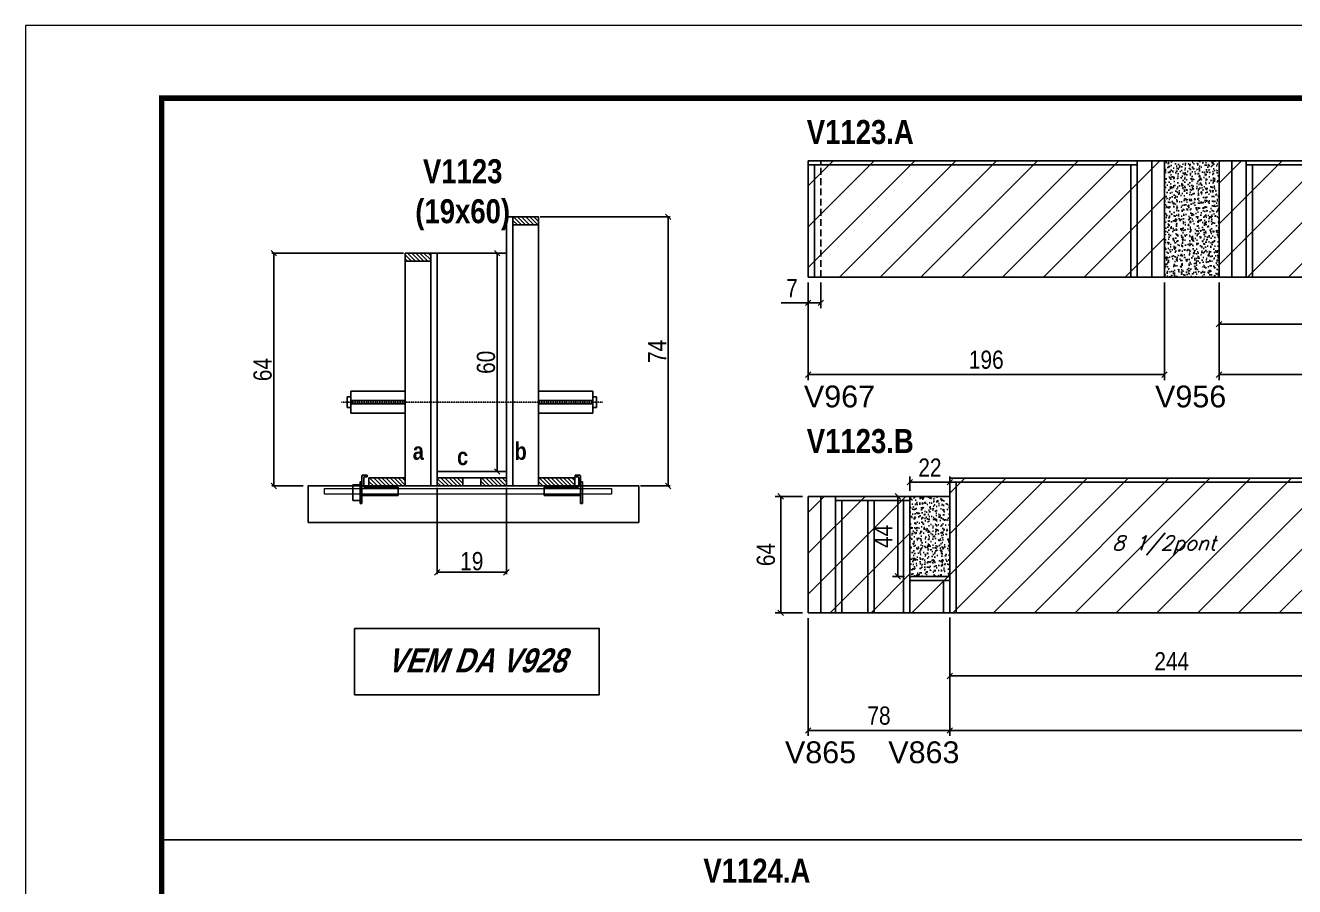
# Model space of a CAD drawing. Extents: x 3309 to 9563, y -2522 to 14608.
# Drawn here: x 8078 to 8776, y 9540 to 10014 of the extents above; entities that cross this region are included whole.
import ezdxf

# ---------------------------------------------------------------- set-up
doc = ezdxf.new("R2010")
doc.units = 0
doc.linetypes.add('DASHED', pattern=[0.75, 0.5, -0.25])
doc.linetypes.add('HIDDEN', pattern=[0.375, 0.25, -0.125])
for name, color, linetype in [('5', 5, 'Continuous'), ('barrote', 251, 'Continuous'), ('COTA', 241, 'Continuous'), ('detalhes', 4, 'Continuous'), ('NOMENCLATURA', 7, 'Continuous'), ('Painéis', 200, 'Continuous'), ('presilha', 1, 'Continuous'), ('SARR_2.2x10', 60, 'Continuous'), ('SARR_2.2x7', 40, 'Continuous'), ('SARR_3.5x7', 81, 'Continuous'), ('TENSOR', 3, 'Continuous'), ('texto', 7, 'Continuous')]:
    doc.layers.add(name, color=color, linetype=linetype)
for name, color, linetype, lineweight in [('CONCRETO', 251, 'Continuous', 25), ('Folhas', 255, 'Continuous', 9), ('Hachura', 251, 'Continuous', 9), ('SARRAFO DE PRESSAO', 251, 'DASHED', 9), ('SCO-___-LAJ', 2, 'Continuous', 0)]:
    doc.layers.add(name, color=color, linetype=linetype, lineweight=lineweight)
doc.styles.add('COTA TECNICA', font='techl___.ttf', dxfattribs={"height": 10})
doc.styles.add('COTA TECNICA 2X', font='techl___.ttf', dxfattribs={"height": 10})
doc.styles.add('Romans', font='romans.shx')
doc.styles.get("Standard").update_dxf_attribs({"font": 'arial.ttf'})
doc.styles.add('TECNICA', font='techb___.ttf', dxfattribs={"height": 10})
doc.dimstyles.new('PAINEL', dxfattribs={"dimtxt": 10, "dimasz": 3, "dimexe": 3, "dimexo": 3, "dimgap": 3, "dimtad": 1, "dimdec": 1, "dimzin": 12, "dimdsep": 46, "dimtxsty": 'COTA TECNICA', "dimblk1": 'OBLIQUE', "dimblk2": 'OBLIQUE', "dimsah": 1, "dimcen": 0.9, "dimclrd": 4, "dimclre": 4, "dimclrt": 240, "dimadec": 1, "dimazin": 3, "dimtfac": 1, "dimtdec": 1, "dimtmove": 0, "dimatfit": 3, "dimfxl": 1, "dimtolj": 1, "dimtzin": 12, "dimarcsym": 0})
doc.dimstyles.new('SECAO', dxfattribs={"dimscale": 0.333333, "dimtxt": 5, "dimasz": 9, "dimexe": 3, "dimexo": 3, "dimgap": 3, "dimtad": 1, "dimdec": 1, "dimlfac": 0.5, "dimzin": 12, "dimdsep": 46, "dimtxsty": 'COTA TECNICA 2X', "dimblk1": 'OBLIQUE', "dimblk2": 'OBLIQUE', "dimsah": 1, "dimcen": 0.9, "dimclrd": 4, "dimclre": 4, "dimclrt": 240, "dimadec": 1, "dimazin": 3, "dimtfac": 1, "dimtdec": 1, "dimtmove": 0, "dimatfit": 3, "dimfxl": 1, "dimtolj": 1, "dimtzin": 12, "dimarcsym": 0})
pattern_1 = [(135, (41539.9267, -113751.8887), (-1.122532015, -1.122532015), [])]
pattern_2 = [(45, (1585, 375.25), (-11.22532, 11.22532), [])]

# ---------------------------------------------------------------- blocks, each defined once
blk = doc.blocks.new('9999999999')
at = {"layer": 'Folhas'}
blk.add_lwpolyline([(98138.98, 34190.21), (99623.98, 34190.21), (99623.98, 35240.21), (98138.98, 35240.21)], close=True, dxfattribs=at)
at = {"layer": 'Folhas', "color": 30, "const_width": 3}
blk.add_lwpolyline([(98213.98, 34230.21), (99583.98, 34230.21), (99583.98, 35200.21), (98213.98, 35200.21)], close=True, dxfattribs=at)
blk = doc.blocks.new('_Oblique')
at = {"color": 0, "linetype": 'ByBlock', "lineweight": -2}
blk.add_line((-0.5, -0.5), (0.5, 0.5), dxfattribs=at)
blk = doc.blocks.new('*D2935')
at = {"layer": 'COTA', "color": 4, "lineweight": -2, "transparency": 16777216}
for p, q in [((8304.39, 9759.28), (8304.39, 9711.81)), ((8342.39, 9759.28), (8342.39, 9711.81)), ((8342.39, 9712.81), (8304.39, 9712.81))]:
    blk.add_line(p, q, dxfattribs=at)
at = {"layer": 'Defpoints', "color": 0, "transparency": 16777216}
for p in [(8304.39, 9760.28), (8342.39, 9760.28), (8304.39, 9712.81)]:
    blk.add_point(p, dxfattribs=at)
at = {"layer": 'COTA', "color": 4, "lineweight": -2, "transparency": 16777216, "xscale": 3, "yscale": 3, "zscale": 3, "rotation": 180}
blk.add_blockref('_Oblique', (8304.39, 9712.81), dxfattribs=at)
at = {"layer": 'COTA', "color": 4, "lineweight": -2, "transparency": 16777216, "xscale": 3, "yscale": 3, "zscale": 3}
blk.add_blockref('_Oblique', (8342.39, 9712.81), dxfattribs=at)
at = {"layer": 'COTA', "color": 240, "transparency": 16777216, "insert": (8323.39, 9718.9), "char_height": 10, "attachment_point": 5, "style": 'COTA TECNICA 2X'}
blk.add_mtext('\\A1;19', dxfattribs=at)
blk = doc.blocks.new('PRESILHA METÁLICA 1')
at = {"layer": 'presilha'}
for p, q in [((12, 21), (8.6, 21)), ((12, 21), (12, 19.5)), ((0, 13), (6, 13)), ((0, 13), (0, 0)), ((6, 15.5), (7.5, 15.5)), ((6, -2.5), (6, 15.5)), ((6, 13), (6, 0)), ((7.5, 10.6), (7.5, 19.9)), ((7.5, 15.5), (7.5, -2.5)), ((9, 11.6), (9, 18.9)), ((12, 19.5), (9.6, 19.5)), ((37.5, 11), (9.6, 11)), ((37.5, 11), (37.5, 4.1)), ((6, 0), (0, 0)), ((37.5, 4.1), (7.5, 4.1)), ((7.5, -2.5), (6, -2.5))]:
    blk.add_line(p, q, dxfattribs=at)
for centre, radius, start, end in [((8.6, 19.9), 1.14, 90, 180), ((9.6, 18.9), 0.57, 90, 180), ((9.6, 11.6), 0.57, 180, 270)]:
    blk.add_arc(centre, radius, start, end, dxfattribs=at)
blk = doc.blocks.new('PRESILHA METÁLICA 2')
at = {"layer": 'presilha'}
for p, q in [((-5.2, 23.5), (-5.2, 22)), ((-5.2, 23.5), (-1.9, 23.5)), ((-5.2, 22), (-2.8, 22)), ((-2.2, 14.1), (-2.2, 21.4)), ((-0.8, 14.6), (-0.8, 22.4)), ((-30.8, 13.5), (-30.8, 6.6)), ((-30.8, 13.5), (-2.8, 13.5)), ((0.8, 18), (-0.8, 18)), ((-0.8, 18), (-0.8, 0)), ((0.8, 0), (0.8, 18)), ((-30.8, 6.6), (-0.8, 6.6)), ((-0.8, 0), (0.8, 0))]:
    blk.add_line(p, q, dxfattribs=at)
for centre, radius, start, end in [((-2.8, 21.4), 0.57, 0, 90), ((-1.9, 22.4), 1.14, 0, 90), ((-2.8, 14.1), 0.57, 270, 0)]:
    blk.add_arc(centre, radius, start, end, dxfattribs=at)
blk = doc.blocks.new('*D2936')
at = {"layer": 'COTA', "color": 4, "lineweight": -2, "transparency": 16777216}
for p, q in [((8360.99, 9908.28), (8432.44, 9908.28)), ((8431.44, 9908.28), (8431.44, 9760.28)), ((8416.2, 9760.28), (8432.44, 9760.28))]:
    blk.add_line(p, q, dxfattribs=at)
at = {"layer": 'Defpoints', "color": 0, "transparency": 16777216}
for p in [(8359.99, 9908.28), (8415.2, 9760.28), (8431.44, 9760.28)]:
    blk.add_point(p, dxfattribs=at)
at = {"layer": 'COTA', "color": 4, "lineweight": -2, "transparency": 16777216, "xscale": 3, "yscale": 3, "zscale": 3}
for p, rotation in [((8431.44, 9908.28), 90), ((8431.44, 9760.28), 270)]:
    blk.add_blockref('_Oblique', p, dxfattribs=dict(at, rotation=rotation))
at = {"layer": 'COTA', "color": 240, "transparency": 16777216, "insert": (8425.36, 9834.28), "char_height": 10, "attachment_point": 5, "rotation": 90, "style": 'COTA TECNICA 2X'}
blk.add_mtext('\\A1;74', dxfattribs=at)
blk = doc.blocks.new('*D2937')
at = {"layer": 'COTA', "color": 4, "lineweight": -2, "transparency": 16777216}
for p, q in [((8285.79, 9888.28), (8213.47, 9888.28)), ((8214.47, 9888.28), (8214.47, 9760.28)), ((8230.57, 9760.28), (8213.47, 9760.28))]:
    blk.add_line(p, q, dxfattribs=at)
at = {"layer": 'Defpoints', "color": 0, "transparency": 16777216}
for p in [(8286.79, 9888.28), (8214.47, 9760.28), (8231.57, 9760.28)]:
    blk.add_point(p, dxfattribs=at)
at = {"layer": 'COTA', "color": 4, "lineweight": -2, "transparency": 16777216, "xscale": 3, "yscale": 3, "zscale": 3}
for p, rotation in [((8214.47, 9888.28), 90), ((8214.47, 9760.28), 270)]:
    blk.add_blockref('_Oblique', p, dxfattribs=dict(at, rotation=rotation))
at = {"layer": 'COTA', "color": 240, "transparency": 16777216, "insert": (8208.37, 9824.28), "char_height": 10, "attachment_point": 5, "rotation": 90, "style": 'COTA TECNICA 2X'}
blk.add_mtext('\\A1;64', dxfattribs=at)
blk = doc.blocks.new('*D2938')
at = {"layer": 'COTA', "color": 4, "lineweight": -2, "transparency": 16777216}
for p, q in [((8341.39, 9888.28), (8336.31, 9888.28)), ((8337.31, 9768.28), (8337.31, 9888.28)), ((8341.39, 9768.28), (8336.31, 9768.28))]:
    blk.add_line(p, q, dxfattribs=at)
at = {"layer": 'Defpoints', "color": 0, "transparency": 16777216}
for p in [(8337.31, 9888.28), (8342.39, 9888.28), (8342.39, 9768.28)]:
    blk.add_point(p, dxfattribs=at)
at = {"layer": 'COTA', "color": 4, "lineweight": -2, "transparency": 16777216, "xscale": 3, "yscale": 3, "zscale": 3}
for p, rotation in [((8337.31, 9888.28), 90), ((8337.31, 9768.28), 270)]:
    blk.add_blockref('_Oblique', p, dxfattribs=dict(at, rotation=rotation))
at = {"layer": 'COTA', "color": 240, "transparency": 16777216, "insert": (8331.21, 9828.28), "char_height": 10, "attachment_point": 5, "rotation": 90, "style": 'COTA TECNICA 2X'}
blk.add_mtext('\\A1;60', dxfattribs=at)
blk = doc.blocks.new('*D2939')
at = {"layer": 'COTA', "color": 4, "linetype": 'ByBlock', "lineweight": -2, "transparency": 16777216}
for p, q in [((8508.34, 9872.15), (8508.34, 9818.53)), ((8704.34, 9872.15), (8704.34, 9818.53)), ((8508.34, 9821.53), (8704.34, 9821.53))]:
    blk.add_line(p, q, dxfattribs=at)
at = {"layer": 'Defpoints', "color": 0, "linetype": 'ByBlock', "transparency": 16777216}
for p in [(8508.34, 9875.15), (8704.34, 9875.15), (8704.34, 9821.53)]:
    blk.add_point(p, dxfattribs=at)
at = {"layer": 'COTA', "color": 4, "linetype": 'ByBlock', "lineweight": -2, "transparency": 16777216, "xscale": 3, "yscale": 3, "zscale": 3, "rotation": 180}
blk.add_blockref('_Oblique', (8508.34, 9821.53), dxfattribs=at)
at = {"layer": 'COTA', "color": 4, "linetype": 'ByBlock', "lineweight": -2, "transparency": 16777216, "xscale": 3, "yscale": 3, "zscale": 3}
blk.add_blockref('_Oblique', (8704.34, 9821.53), dxfattribs=at)
at = {"layer": 'COTA', "color": 240, "linetype": 'ByBlock', "transparency": 16777216, "insert": (8606.34, 9829.66), "char_height": 10, "attachment_point": 5, "style": 'COTA TECNICA'}
blk.add_mtext('\\A1;196', dxfattribs=at)
blk = doc.blocks.new('*D2940')
at = {"layer": 'COTA', "color": 4, "linetype": 'ByBlock', "lineweight": -2, "transparency": 16777216}
for p, q in [((8734.34, 9872.15), (8734.34, 9846.24)), ((8978.34, 9872.15), (8978.34, 9846.24)), ((8978.34, 9849.24), (8734.34, 9849.24))]:
    blk.add_line(p, q, dxfattribs=at)
at = {"layer": 'Defpoints', "color": 0, "linetype": 'ByBlock', "transparency": 16777216}
for p in [(8734.34, 9875.15), (8978.34, 9875.15), (8734.34, 9849.24)]:
    blk.add_point(p, dxfattribs=at)
at = {"layer": 'COTA', "color": 4, "linetype": 'ByBlock', "lineweight": -2, "transparency": 16777216, "xscale": 3, "yscale": 3, "zscale": 3, "rotation": 180}
blk.add_blockref('_Oblique', (8734.34, 9849.24), dxfattribs=at)
at = {"layer": 'COTA', "color": 4, "linetype": 'ByBlock', "lineweight": -2, "transparency": 16777216, "xscale": 3, "yscale": 3, "zscale": 3}
blk.add_blockref('_Oblique', (8978.34, 9849.24), dxfattribs=at)
at = {"layer": 'COTA', "color": 240, "linetype": 'ByBlock', "transparency": 16777216, "insert": (8856.34, 9857.31), "char_height": 10, "attachment_point": 5, "style": 'COTA TECNICA'}
blk.add_mtext('\\A1;244', dxfattribs=at)
blk = doc.blocks.new('*D2944')
at = {"layer": 'COTA', "color": 4, "linetype": 'ByBlock', "lineweight": -2, "transparency": 16777216}
for p, q in [((8734.34, 9872.15), (8734.34, 9818.53)), ((9384.84, 9872.15), (9384.84, 9818.53)), ((9384.84, 9821.53), (8734.34, 9821.53))]:
    blk.add_line(p, q, dxfattribs=at)
at = {"layer": 'Defpoints', "color": 0, "linetype": 'ByBlock', "transparency": 16777216}
for p in [(8734.34, 9875.15), (9384.84, 9875.15), (8734.34, 9821.53)]:
    blk.add_point(p, dxfattribs=at)
at = {"layer": 'COTA', "color": 4, "linetype": 'ByBlock', "lineweight": -2, "transparency": 16777216, "xscale": 3, "yscale": 3, "zscale": 3, "rotation": 180}
blk.add_blockref('_Oblique', (8734.34, 9821.53), dxfattribs=at)
at = {"layer": 'COTA', "color": 4, "linetype": 'ByBlock', "lineweight": -2, "transparency": 16777216, "xscale": 3, "yscale": 3, "zscale": 3}
blk.add_blockref('_Oblique', (9384.84, 9821.53), dxfattribs=at)
at = {"layer": 'COTA', "color": 240, "linetype": 'ByBlock', "transparency": 16777216, "insert": (9059.59, 9829.64), "char_height": 10, "attachment_point": 5, "style": 'COTA TECNICA'}
blk.add_mtext('\\A1;650.5', dxfattribs=at)
blk = doc.blocks.new('*D2946')
at = {"layer": 'COTA', "color": 4, "lineweight": -2, "transparency": 16777216}
for p, q in [((8508.34, 9872.15), (8508.34, 9858.04)), ((8515.34, 9872.15), (8515.34, 9858.04)), ((8508.34, 9861.04), (8493.61, 9861.04)), ((8515.34, 9861.04), (8508.34, 9861.04))]:
    blk.add_line(p, q, dxfattribs=at)
at = {"layer": 'Defpoints', "color": 0, "transparency": 16777216}
for p in [(8508.34, 9875.15), (8515.34, 9875.15), (8508.34, 9861.04)]:
    blk.add_point(p, dxfattribs=at)
at = {"layer": 'COTA', "color": 4, "lineweight": -2, "transparency": 16777216, "xscale": 3, "yscale": 3, "zscale": 3, "rotation": 180}
blk.add_blockref('_Oblique', (8508.34, 9861.04), dxfattribs=at)
at = {"layer": 'COTA', "color": 4, "lineweight": -2, "transparency": 16777216, "xscale": 3, "yscale": 3, "zscale": 3}
blk.add_blockref('_Oblique', (8515.34, 9861.04), dxfattribs=at)
at = {"layer": 'COTA', "color": 240, "transparency": 16777216, "insert": (8499.47, 9869.11), "char_height": 10, "attachment_point": 5, "style": 'COTA TECNICA'}
blk.add_mtext('\\A1;7', dxfattribs=at)
blk = doc.blocks.new('*D2948')
at = {"layer": 'COTA', "color": 4, "lineweight": -2, "transparency": 16777216}
for p, q in [((8586.34, 9687.58), (8586.34, 9652.83)), ((8830.34, 9687.58), (8830.34, 9652.83)), ((8830.34, 9655.83), (8586.34, 9655.83))]:
    blk.add_line(p, q, dxfattribs=at)
at = {"layer": 'Defpoints', "color": 0, "transparency": 16777216}
for p in [(8586.34, 9690.58), (8830.34, 9690.58), (8586.34, 9655.83)]:
    blk.add_point(p, dxfattribs=at)
at = {"layer": 'COTA', "color": 4, "lineweight": -2, "transparency": 16777216, "xscale": 3, "yscale": 3, "zscale": 3, "rotation": 180}
blk.add_blockref('_Oblique', (8586.34, 9655.83), dxfattribs=at)
at = {"layer": 'COTA', "color": 4, "lineweight": -2, "transparency": 16777216, "xscale": 3, "yscale": 3, "zscale": 3}
blk.add_blockref('_Oblique', (8830.34, 9655.83), dxfattribs=at)
at = {"layer": 'COTA', "color": 240, "transparency": 16777216, "insert": (8708.34, 9663.91), "char_height": 10, "attachment_point": 5, "style": 'COTA TECNICA'}
blk.add_mtext('\\A1;244', dxfattribs=at)
blk = doc.blocks.new('*D2942')
at = {"layer": 'COTA', "color": 4, "lineweight": -2, "transparency": 16777216}
for p, q in [((8508.34, 9687.58), (8508.34, 9622.86)), ((8586.34, 9687.58), (8586.34, 9622.86)), ((8586.34, 9625.86), (8508.34, 9625.86))]:
    blk.add_line(p, q, dxfattribs=at)
at = {"layer": 'Defpoints', "color": 0, "transparency": 16777216}
for p in [(8508.34, 9690.58), (8586.34, 9690.58), (8508.34, 9625.86)]:
    blk.add_point(p, dxfattribs=at)
at = {"layer": 'COTA', "color": 4, "lineweight": -2, "transparency": 16777216, "xscale": 3, "yscale": 3, "zscale": 3, "rotation": 180}
blk.add_blockref('_Oblique', (8508.34, 9625.86), dxfattribs=at)
at = {"layer": 'COTA', "color": 4, "lineweight": -2, "transparency": 16777216, "xscale": 3, "yscale": 3, "zscale": 3}
blk.add_blockref('_Oblique', (8586.34, 9625.86), dxfattribs=at)
at = {"layer": 'COTA', "color": 240, "transparency": 16777216, "insert": (8547.34, 9633.96), "char_height": 10, "attachment_point": 5, "style": 'COTA TECNICA'}
blk.add_mtext('\\A1;78', dxfattribs=at)
blk = doc.blocks.new('*D2951')
at = {"layer": 'COTA', "color": 4, "lineweight": -2, "transparency": 16777216}
for p, q in [((8564.34, 9757.58), (8564.34, 9765.41)), ((8564.34, 9762.41), (8586.34, 9762.41)), ((8586.34, 9757.58), (8586.34, 9765.41))]:
    blk.add_line(p, q, dxfattribs=at)
at = {"layer": 'Defpoints', "color": 0, "transparency": 16777216}
for p in [(8586.34, 9762.41), (8564.34, 9754.58), (8586.34, 9754.58)]:
    blk.add_point(p, dxfattribs=at)
at = {"layer": 'COTA', "color": 4, "lineweight": -2, "transparency": 16777216, "xscale": 3, "yscale": 3, "zscale": 3, "rotation": 180}
blk.add_blockref('_Oblique', (8564.34, 9762.41), dxfattribs=at)
at = {"layer": 'COTA', "color": 4, "lineweight": -2, "transparency": 16777216, "xscale": 3, "yscale": 3, "zscale": 3}
blk.add_blockref('_Oblique', (8586.34, 9762.41), dxfattribs=at)
at = {"layer": 'COTA', "color": 240, "transparency": 16777216, "insert": (8575.34, 9770.41), "char_height": 10, "attachment_point": 5, "style": 'COTA TECNICA'}
blk.add_mtext('\\A1;22', dxfattribs=at)
blk = doc.blocks.new('*D2952')
at = {"layer": 'COTA', "color": 4, "lineweight": -2, "transparency": 16777216}
for p, q in [((8561.34, 9754.58), (8554.7, 9754.58)), ((8557.7, 9754.58), (8557.7, 9710.58)), ((8561.34, 9710.58), (8554.7, 9710.58))]:
    blk.add_line(p, q, dxfattribs=at)
at = {"layer": 'Defpoints', "color": 0, "transparency": 16777216}
for p in [(8564.34, 9754.58), (8557.7, 9710.58), (8564.34, 9710.58)]:
    blk.add_point(p, dxfattribs=at)
at = {"layer": 'COTA', "color": 4, "lineweight": -2, "transparency": 16777216, "xscale": 3, "yscale": 3, "zscale": 3}
for p, rotation in [((8557.7, 9754.58), 90), ((8557.7, 9710.58), 270)]:
    blk.add_blockref('_Oblique', p, dxfattribs=dict(at, rotation=rotation))
at = {"layer": 'COTA', "color": 240, "transparency": 16777216, "insert": (8549.63, 9732.58), "char_height": 10, "attachment_point": 5, "rotation": 90, "style": 'COTA TECNICA'}
blk.add_mtext('\\A1;44', dxfattribs=at)
blk = doc.blocks.new('*D2953')
at = {"layer": 'COTA', "color": 4, "lineweight": -2, "transparency": 16777216}
for p, q in [((8586.34, 9688), (8586.34, 9622.86)), ((9208.84, 9687.58), (9208.84, 9622.86)), ((8586.34, 9625.86), (9208.84, 9625.86))]:
    blk.add_line(p, q, dxfattribs=at)
at = {"layer": 'Defpoints', "color": 0, "transparency": 16777216}
for p in [(8586.34, 9691), (9208.84, 9690.58), (9208.84, 9625.86)]:
    blk.add_point(p, dxfattribs=at)
at = {"layer": 'COTA', "color": 4, "lineweight": -2, "transparency": 16777216, "xscale": 3, "yscale": 3, "zscale": 3, "rotation": 180}
blk.add_blockref('_Oblique', (8586.34, 9625.86), dxfattribs=at)
at = {"layer": 'COTA', "color": 4, "lineweight": -2, "transparency": 16777216, "xscale": 3, "yscale": 3, "zscale": 3}
blk.add_blockref('_Oblique', (9208.84, 9625.86), dxfattribs=at)
at = {"layer": 'COTA', "color": 240, "transparency": 16777216, "insert": (8897.59, 9633.97), "char_height": 10, "attachment_point": 5, "style": 'COTA TECNICA'}
blk.add_mtext('\\A1;622.5', dxfattribs=at)
blk = doc.blocks.new('*D2959')
at = {"layer": 'COTA', "color": 4, "lineweight": -2, "transparency": 16777216}
for p, q in [((8505.34, 9754.58), (8490.28, 9754.58)), ((8493.28, 9754.58), (8493.28, 9690.58)), ((8505.34, 9690.58), (8490.28, 9690.58))]:
    blk.add_line(p, q, dxfattribs=at)
at = {"layer": 'Defpoints', "color": 0, "transparency": 16777216}
for p in [(8508.34, 9754.58), (8493.28, 9690.58), (8508.34, 9690.58)]:
    blk.add_point(p, dxfattribs=at)
at = {"layer": 'COTA', "color": 4, "lineweight": -2, "transparency": 16777216, "xscale": 3, "yscale": 3, "zscale": 3}
for p, rotation in [((8493.28, 9754.58), 90), ((8493.28, 9690.58), 270)]:
    blk.add_blockref('_Oblique', p, dxfattribs=dict(at, rotation=rotation))
at = {"layer": 'COTA', "color": 240, "transparency": 16777216, "insert": (8485.17, 9722.58), "char_height": 10, "attachment_point": 5, "rotation": 90, "style": 'COTA TECNICA'}
blk.add_mtext('\\A1;64', dxfattribs=at)

msp = doc.modelspace()

# ---------------------------------------------------------------- hatches: boundary and pattern name
at = {"layer": 'COTA'}
h = msp.add_hatch(dxfattribs=at)
h.set_pattern_fill('AR-CONC', color=256, scale=0.03)
h.paths.add_polyline_path([(8734.34, 9939.15), (8704.34, 9939.15), (8704.34, 9875.15), (8734.34, 9875.15)])
h = msp.add_hatch(dxfattribs=at)
h.set_pattern_fill('AR-CONC', color=256, scale=0.03)
h.set_pattern_definition([(50, (4660.7198, -156.195), (5.46554, -0.4781726), [0.5715, -6.2865]), (355, (4660.72, -156.195), (-1.0573026, 5.7317054), [0.4572, -5.0292175]), (100.451445, (4661.175, -156.2347), (4.4082374, 5.2535326), [0.4857003, -5.3427073]), (46.1842, (4660.72, -154.671), (8.1323712, -1.26127), [0.85725, -9.42975]), (96.63556, (4661.3974, -154.776), (7.122124, 7.422784), [0.728551, -8.014068]), (351.18415, (4660.72, -154.671), (7.122124, 7.422784), [0.685799, -7.543792]), (21, (4661.4818, -155.052), (4.5484317, -3.067956), [0.5715, -6.2865]), (326, (4661.482, -155.052), (1.8540609, 5.525639), [0.4572, -5.0292]), (71.451445, (4661.861, -155.3075), (6.4024926, 2.457683), [0.4857003, -5.342698]), (37.5, (4660.7198, -156.1948), (0.0926581, 2.53665117), [0, -4.96824, 0, -5.1054, 0, -5.04825]), (7.5, (4660.7198, -156.1948), (2.0045899, 3.00541724), [0, -2.91084, 0, -4.85394, 0, -1.92405]), (327.5, (4659.0205, -156.1948), (4.06771786, -0.17186232), [0, -1.905, 0, -5.9436, 0, -7.8867]), (317.5, (4658.2585, -156.195), (4.4438754, 0.7627947), [0, -2.4765, 0, -3.94716, 0, -5.6007])])
h.paths.add_polyline_path([(8564.34, 9710.58), (8586.34, 9710.58), (8586.34, 9754.58), (8564.34, 9754.58)])
at = {"layer": 'Hachura', "linetype": 'ByBlock'}
h = msp.add_hatch(dxfattribs=at)
h.set_pattern_fill('ANSI31', color=256, scale=5)
h.set_pattern_definition(pattern_2)
h.paths.add_polyline_path([(8704.34, 9875.15), (8704.34, 9939.15), (8508.34, 9939.15), (8508.34, 9875.15)])
h.paths.add_polyline_path([(8978.34, 9875.15), (8978.34, 9939.15), (8734.34, 9939.15), (8734.34, 9875.15)])
h.paths.add_polyline_path([(8978.34, 9939.15), (8978.34, 9875.15), (9222.34, 9875.15), (9222.34, 9939.15)])
h.paths.add_polyline_path([(9384.84, 9939.15), (9222.34, 9939.15), (9222.34, 9875.15), (9384.84, 9875.15)])
h = msp.add_hatch(dxfattribs=at)
h.set_pattern_fill('ANSI31', color=256, scale=5)
h.set_pattern_definition(pattern_2)
h.paths.add_polyline_path([(8586.34, 9710.58), (8564.34, 9710.58), (8564.34, 9754.58), (8508.34, 9754.58), (8508.34, 9690.58), (8586.34, 9690.58)])
h.paths.add_polyline_path([(8830.34, 9764.58), (8586.34, 9764.58), (8586.34, 9690.58), (8830.34, 9690.58)])
h.paths.add_polyline_path([(8964.84, 9764.58), (8830.34, 9764.58), (8830.34, 9690.58), (8964.84, 9690.58)])
h.paths.add_polyline_path([(9208.84, 9764.58), (8964.84, 9764.58), (8964.84, 9690.58), (9208.84, 9690.58)])
h.paths.add_polyline_path([(9362.84, 9764.58), (9240.84, 9764.58), (9240.84, 9690.58), (9362.84, 9690.58)])
h.paths.add_polyline_path([(9408.34, 9764.58), (9362.84, 9764.58), (9362.84, 9690.58), (9408.34, 9690.58)])
at = {"layer": 'SARR_2.2x10'}
h = msp.add_hatch(dxfattribs=at)
h.set_pattern_fill('ANSI31', color=256, scale=0.5, angle=90)
h.set_pattern_definition([(135, (41460.3267, -113751.8887), (-1.122532015, -1.122532015), [])])
h.paths.add_polyline_path([(8266.79, 9764.68), (8266.79, 9760.28), (8286.79, 9760.28), (8286.79, 9764.68)])
h = msp.add_hatch(dxfattribs=at)
h.set_pattern_fill('ANSI31', color=256, scale=0.5, angle=90)
h.set_pattern_definition([(135, (41553.5267, -113751.8887), (-1.122532015, -1.122532015), [])])
h.paths.add_polyline_path([(8359.99, 9764.68), (8359.99, 9760.28), (8379.99, 9760.28), (8379.99, 9764.68)])
at = {"layer": 'SARR_2.2x7'}
h = msp.add_hatch(dxfattribs=at)
h.set_pattern_fill('ANSI31', color=256, scale=0.5, angle=90)
h.set_pattern_definition([(135, (41474.3267, -113608.2887), (-1.122532015, -1.122532015), [])])
h.paths.add_polyline_path([(8345.99, 9908.28), (8345.99, 9903.88), (8359.99, 9903.88), (8359.99, 9908.28)])
h = msp.add_hatch(dxfattribs=at)
h.set_pattern_fill('ANSI31', color=256, scale=0.5, angle=90)
h.set_pattern_definition([(135, (41454.3267, -113628.2887), (-1.122532015, -1.122532015), [])])
h.paths.add_polyline_path([(8300.79, 9888.28), (8300.79, 9883.88), (8286.79, 9883.88), (8286.79, 9888.28)])
h = msp.add_hatch(dxfattribs=at)
h.set_pattern_fill('ANSI31', color=256, scale=0.5, angle=90)
h.set_pattern_definition(pattern_1)
h.paths.add_polyline_path([(8318.39, 9760.28), (8318.39, 9764.68), (8304.39, 9764.68), (8304.39, 9760.28)])
h = msp.add_hatch(dxfattribs=at)
h.set_pattern_fill('ANSI31', color=256, scale=0.5, angle=90)
h.set_pattern_definition(pattern_1)
h.paths.add_polyline_path([(8328.39, 9764.68), (8328.39, 9760.28), (8342.39, 9760.28), (8342.39, 9764.68)])

# ---------------------------------------------------------------- linework, layer by layer
at = {"ltscale": 3}
for p, q in [((8254.79, 9809.37), (8254.79, 9803.37)), ((8256.79, 9809.37), (8254.79, 9809.37)), ((8256.79, 9812.37), (8256.79, 9800.37)), ((8256.79, 9812.37), (8286.79, 9812.37)), ((8389.99, 9812.37), (8359.99, 9812.37)), ((8389.99, 9812.37), (8389.99, 9800.37)), ((8391.99, 9809.37), (8389.99, 9809.37)), ((8391.99, 9809.37), (8391.99, 9803.37)), ((8256.79, 9803.37), (8254.79, 9803.37)), ((8286.79, 9807.37), (8256.79, 9807.37)), ((8286.79, 9805.37), (8256.79, 9805.37)), ((8359.99, 9807.37), (8389.99, 9807.37)), ((8359.99, 9805.37), (8389.99, 9805.37)), ((8389.99, 9803.37), (8391.99, 9803.37)), ((8256.79, 9800.37), (8286.79, 9800.37)), ((8389.99, 9800.37), (8359.99, 9800.37))]:
    msp.add_line(p, q, dxfattribs=at)
at = {"layer": 'barrote'}
msp.add_lwpolyline([(8233.33, 9740.28), (8415.25, 9740.28), (8415.25, 9760.28), (8233.33, 9760.28)], close=True, dxfattribs=at)
at = {"layer": 'CONCRETO', "linetype": 'Continuous'}
msp.add_line((8304.39, 9888.28), (8342.39, 9888.28), dxfattribs=at)
at = {"layer": 'COTA'}
for p, q in [((8704.34, 9939.15), (8734.34, 9939.15)), ((8704.34, 9875.15), (8734.34, 9875.15)), ((8564.34, 9754.58), (8586.34, 9754.58)), ((8564.34, 9710.58), (8564.34, 9690.58)), ((8152.87, 9565.64), (9522.87, 9565.64))]:
    msp.add_line(p, q, dxfattribs=at)
at = {"layer": 'detalhes', "color": 250}
msp.add_line((8233.33, 9740.28), (8233.33, 9760.28), dxfattribs=at)
at = {"layer": 'NOMENCLATURA', "elevation": 0}
msp.add_lwpolyline([(8258.95, 9681.92), (8393.49, 9681.92), (8393.49, 9645.46), (8258.95, 9645.46)], close=True, dxfattribs=at)
at = {"layer": 'Painéis', "linetype": 'ByBlock'}
for p, q in [((8508.34, 9939.15), (8704.34, 9939.15)), ((8508.34, 9875.15), (8508.34, 9939.15)), ((8704.34, 9875.15), (8704.34, 9939.15)), ((9384.84, 9939.15), (8734.34, 9939.15)), ((8734.34, 9875.15), (8734.34, 9939.15)), ((8508.34, 9875.15), (8704.34, 9875.15)), ((9384.84, 9875.15), (8734.34, 9875.15)), ((8586.34, 9764.58), (9208.84, 9764.58)), ((8586.34, 9690.58), (8586.34, 9764.58)), ((8508.34, 9754.58), (8564.34, 9754.58)), ((8508.34, 9754.58), (8508.34, 9690.58)), ((8564.34, 9710.58), (8564.34, 9754.58)), ((8564.34, 9710.58), (8586.34, 9710.58)), ((8508.34, 9690.58), (9208.84, 9690.58))]:
    msp.add_line(p, q, dxfattribs=at)
at = {"layer": 'Painéis', "linetype": 'Continuous'}
for points in [[(8345.99, 9760.28), (8345.99, 9908.28), (8342.39, 9908.28), (8342.39, 9760.28)], [(8300.79, 9760.28), (8300.79, 9888.28), (8304.39, 9888.28), (8304.39, 9760.28)], [(8342.39, 9768.28), (8304.39, 9768.28), (8304.39, 9764.68), (8342.39, 9764.68)]]:
    msp.add_lwpolyline(points, close=True, dxfattribs=at)
at = {"layer": 'SARR_2.2x10'}
for points in [[(8266.79, 9764.68), (8286.79, 9764.68), (8286.79, 9760.28), (8266.79, 9760.28)], [(8359.99, 9764.68), (8379.99, 9764.68), (8379.99, 9760.28), (8359.99, 9760.28)]]:
    msp.add_lwpolyline(points, close=True, dxfattribs=at)
at = {"layer": 'SARR_2.2x7', "linetype": 'Continuous'}
for p, q in [((8508.34, 9936.95), (8689.34, 9936.95)), ((8697.34, 9875.15), (8697.34, 9939.15)), ((8741.34, 9875.15), (8741.34, 9939.15)), ((8978.34, 9936.95), (8749.34, 9936.95)), ((8586.34, 9762.38), (8830.34, 9762.38)), ((8515.34, 9690.58), (8515.34, 9754.58)), ((8523.34, 9752.38), (8564.34, 9752.38)), ((8564.34, 9708.38), (8586.34, 9708.38))]:
    msp.add_line(p, q, dxfattribs=at)
at = {"layer": 'SARR_2.2x7', "linetype": 'HIDDEN', "ltscale": 15}
msp.add_line((8515.34, 9875.15), (8515.34, 9939.15), dxfattribs=at)
at = {"layer": 'SARR_2.2x7', "elevation": 0}
for points in [[(8359.99, 9908.28), (8345.99, 9908.28), (8345.99, 9903.88), (8359.99, 9903.88)], [(8286.79, 9888.28), (8300.79, 9888.28), (8300.79, 9883.88), (8286.79, 9883.88)]]:
    msp.add_lwpolyline(points, close=True, dxfattribs=at)
at = {"layer": 'SARR_2.2x7'}
for points in [[(8304.39, 9764.68), (8318.39, 9764.68), (8318.39, 9760.28), (8304.39, 9760.28)], [(8342.39, 9764.68), (8328.39, 9764.68), (8328.39, 9760.28), (8342.39, 9760.28)]]:
    msp.add_lwpolyline(points, close=True, dxfattribs=at)
at = {"layer": 'SARR_3.5x7'}
for p, q in [((8511.84, 9936.95), (8511.84, 9875.15)), ((8685.84, 9936.95), (8685.84, 9875.15)), ((8689.34, 9939.15), (8689.34, 9875.15)), ((8749.34, 9939.15), (8749.34, 9875.15)), ((8752.84, 9936.95), (8752.84, 9875.15)), ((8589.84, 9762.38), (8589.84, 9690.58)), ((8523.34, 9754.58), (8523.34, 9690.58)), ((8526.84, 9752.38), (8526.84, 9690.58)), ((8541.25, 9752.38), (8541.25, 9690.58)), ((8544.75, 9752.38), (8544.75, 9690.58)), ((8560.84, 9752.38), (8560.84, 9690.58)), ((8582.84, 9708.38), (8582.84, 9690.58))]:
    msp.add_line(p, q, dxfattribs=at)
for points in [[(8345.99, 9903.88), (8359.99, 9903.88), (8359.99, 9760.28), (8345.99, 9760.28)], [(8300.79, 9883.88), (8286.79, 9883.88), (8286.79, 9760.28), (8300.79, 9760.28)]]:
    msp.add_lwpolyline(points, close=True, dxfattribs=at)
at = {"layer": 'SCO-___-LAJ', "color": 1}
msp.add_lwpolyline([(8242.34, 9758.95), (8400.17, 9758.95), (8400.17, 9755.75), (8242.34, 9755.75)], close=True, dxfattribs=at)
at = {"layer": 'TENSOR', "linetype": 'HIDDEN', "ltscale": 0.5}
msp.add_line((8251.79, 9806.37), (8395.29, 9806.37), dxfattribs=at)

# ---------------------------------------------------------------- block references
at = {"layer": 'presilha', "xscale": 0.6666666666666666, "yscale": 0.6666666666666666, "zscale": 0.6666666666666666}
for name, p in [('PRESILHA METÁLICA 1', (8257.92, 9752.31)), ('PRESILHA METÁLICA 2', (8383.67, 9750.65))]:
    msp.add_blockref(name, p, dxfattribs=at)
at = {"layer": 'SARRAFO DE PRESSAO', "color": 6, "linetype": 'ByBlock'}
msp.add_blockref('9999999999', (-90061.11, -25226.65), dxfattribs=at)

# ---------------------------------------------------------------- texts
at = {"layer": '5', "linetype": 'Continuous'}
for s, p in [('V967', (8506.04, 9803.52)), ('V956', (8699.17, 9803.52)), ('V865', (8495.62, 9607.85)), ('V863', (8552.45, 9607.85))]:
    msp.add_text(s, height=12, rotation=359.99996, dxfattribs=at).set_placement(p)
at = {"layer": 'detalhes', "style": 'TECNICA'}
for s, p in [('a', (8290.91, 9774.67)), ('b', (8346.89, 9774.66)), ('c', (8315.28, 9771.75))]:
    msp.add_text(s, height=9.6, dxfattribs=at).set_placement(p)
at = {"layer": 'NOMENCLATURA', "style": 'TECNICA'}
for s, p in [('V1123.A', (8507.62, 9948.34)), ('V1123.B', (8507.62, 9778.39)), ('V1124.A', (8450.77, 9542.13, 0))]:
    msp.add_text(s, height=13.2, dxfattribs=at).set_placement(p)
at = {"layer": 'NOMENCLATURA', "insert": (8318.39, 9939.98), "char_height": 13.2, "attachment_point": 2, "style": 'TECNICA'}
msp.add_mtext_dynamic_manual_height_columns('V1123\\P(19x60)', width=300.2766, gutter_width=1, heights=[0], dxfattribs=at)
at = {"layer": 'NOMENCLATURA', "insert": (8325.78, 9670.96), "char_height": 13.2, "width": 300.2766, "attachment_point": 2, "style": 'TECNICA'}
msp.add_mtext('{\\Q19;VEM DA V928}', dxfattribs=at)
at = {"layer": 'texto', "color": 2, "insert": (8704.07, 9727.58), "char_height": 8, "attachment_point": 5, "style": 'Romans'}
msp.add_mtext('{\\Q19;\\C256;8 1/2pont}', dxfattribs=at)

# ---------------------------------------------------------------- dimensions: what is measured, and where the dimension line sits
at = {"layer": 'COTA'}
for base, p1, p2, angle, dimstyle, picture, middle in [((8431.44, 9760.28, 0), (8359.99, 9908.28), (8415.2, 9760.28, 0), 90, 'SECAO', '*D2936', (8425.36, 9834.28, 0)), ((8214.47, 9760.28, 0), (8286.79, 9888.28), (8231.57, 9760.28, 0), 90, 'SECAO', '*D2937', (8208.37, 9824.28, 0)), ((8337.31, 9888.28), (8342.39, 9768.28), (8342.39, 9888.28), 90, 'SECAO', '*D2938', (8331.21, 9828.28)), ((8586.34, 9762.41), (8564.34, 9754.58), (8586.34, 9754.58), 180, 'PAINEL', '*D2951', (8575.34, 9770.41)), ((8493.28, 9690.58), (8508.34, 9754.58), (8508.34, 9690.58), 90, 'PAINEL', '*D2959', (8485.17, 9722.58)), ((8557.7, 9710.58), (8564.34, 9754.58), (8564.34, 9710.58), 90, 'PAINEL', '*D2952', (8549.63, 9732.58)), ((8508.34, 9625.86), (8586.34, 9690.58), (8508.34, 9690.58), 180, 'PAINEL', '*D2942', (8547.34, 9633.96)), ((8586.34, 9655.83), (8830.34, 9690.58), (8586.34, 9690.58), 180, 'PAINEL', '*D2948', (8708.34, 9663.91))]:
    dim = msp.add_linear_dim(base=base, p1=p1, p2=p2, angle=angle, dimstyle=dimstyle, dxfattribs=at)
    dim.commit()
    dim.dimension.update_dxf_attribs({"geometry": picture, "text_midpoint": middle})
for base, p1, p2, picture, middle in [((8508.34, 9861.04), (8515.34, 9875.15), (8508.34, 9875.15), '*D2946', (8499.47, 9869.11)), ((9208.84, 9625.86), (8586.34, 9691), (9208.84, 9690.58), '*D2953', (8897.59, 9633.97))]:
    dim = msp.add_linear_dim(base=base, p1=p1, p2=p2, dimstyle='PAINEL', dxfattribs=at)
    dim.commit()
    dim.dimension.update_dxf_attribs({"geometry": picture, "text_midpoint": middle})
at = {"layer": 'COTA', "linetype": 'ByBlock'}
dim = msp.add_linear_dim(base=(8704.34, 9821.53), p1=(8508.34, 9875.15), p2=(8704.34, 9875.15), dimstyle='PAINEL', dxfattribs=at)
dim.commit()
dim.dimension.update_dxf_attribs({"geometry": '*D2939', "text_midpoint": (8606.34, 9829.66)})
dim = msp.add_linear_dim(base=(8734.34, 9849.24), p1=(8978.34, 9875.15), p2=(8734.34, 9875.15), angle=180, dimstyle='PAINEL', override={"dimtmove": 1}, dxfattribs=at)
dim.commit()
dim.dimension.update_dxf_attribs({"geometry": '*D2940', "text_midpoint": (8856.34, 9857.31)})
dim = msp.add_linear_dim(base=(8734.34, 9821.53), p1=(9384.84, 9875.15), p2=(8734.34, 9875.15), angle=180, dimstyle='PAINEL', dxfattribs=at)
dim.commit()
dim.dimension.update_dxf_attribs({"geometry": '*D2944', "text_midpoint": (9059.59, 9829.64)})
at = {"layer": 'COTA'}
dim = msp.add_linear_dim(base=(8304.39, 9712.81), p1=(8342.39, 9760.28), p2=(8304.39, 9760.28), angle=180, dimstyle='SECAO', dxfattribs=at)
dim.commit()
dim.dimension.update_dxf_attribs({"geometry": '*D2935', "text_midpoint": (8323.39, 9712.81), "dimtype": 160})

doc.saveas('drawing.dxf')
